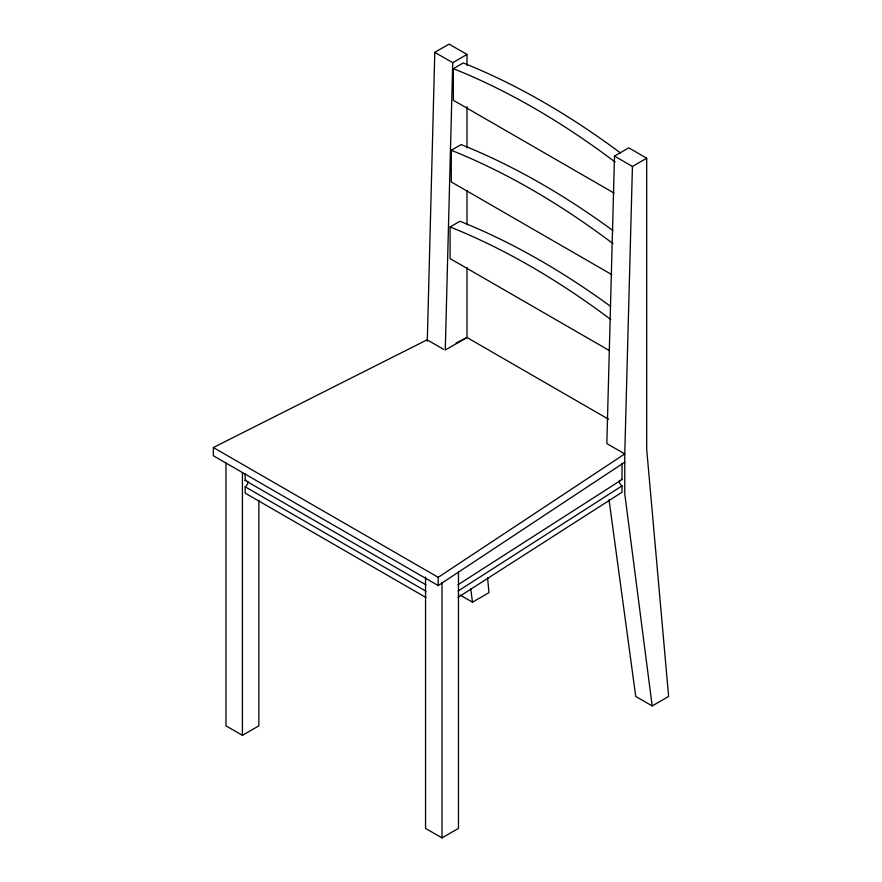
<?xml version="1.0" encoding="UTF-8"?>
<svg xmlns="http://www.w3.org/2000/svg" width="882" height="882" viewBox="0 0 882 882"><rect width="100%" height="100%" fill="white"/><g stroke="black" fill="none" stroke-linecap="round" stroke-linejoin="round"><path stroke-width="1.32" d="M427.296 341.169L434.793 52.336L449.048 44.1L466.986 54.452L466.986 65.455M466.986 54.452L452.731 62.688L445.267 350.044L466.986 337.508L608.536 419.226M614.5 156.092L606.827 443.569L624.765 453.921L624.765 493.81L652.184 705.942L668.633 696.438L646.704 449.489L646.704 158.209L628.756 147.856L614.5 156.092L632.438 166.444L646.704 158.209M632.438 166.444L624.765 453.921L438.2 577.324L438.2 585.56L213.367 455.751L213.367 447.527L427.108 339.813L443.569 349.305M438.2 585.56L624.765 462.157M458.034 584.722L622.019 479.565L622.019 463.282M458.034 591.05L622.019 485.894A3.881 2.238 60 0 1 619.373 480.381M458.034 597.379L622.019 492.233L622.019 485.894M613.96 193.026L453.37 100.305L453.37 68.653L463.248 62.953A751.552 433.911 60 0 1 620.586 153.027M611.854 274.655L451.275 181.946L451.275 150.282L461.143 144.582A751.552 433.911 60 0 1 612.946 230.566M609.473 350.639L450.085 258.613L450.085 226.95L459.952 221.25A751.552 433.911 60 0 1 610.653 306.418M460.139 595.063L472.476 602.186L488.926 592.682L487.581 577.6M225.968 463.182L225.968 725.831L242.418 735.334L258.867 725.831L258.867 500.303M425.554 577.026L425.554 828.407L442.014 837.9L458.464 828.407L458.464 571.536M456.115 342.988L466.986 337.508L466.986 267.433M434.793 52.336L452.731 62.688M213.367 447.527L438.2 577.324M652.184 705.942L635.735 696.438L609.043 499.84M245.163 473.678L245.163 480.47L425.918 584.821M247.809 481.285A3.881 2.238 -60 0 1 245.163 486.798L425.918 591.161M425.918 597.489L245.163 493.126L245.163 486.798M470.712 588.592L472.476 602.186M466.986 106.667L466.986 147.889M466.986 190.49L466.986 224.833M442.014 582.407L442.014 837.9M242.418 472.675L242.418 735.334M621.314 479.268A3.881 2.238 60 0 1 622.019 479.565M451.275 150.282A751.552 433.911 60 0 1 613.045 243.675M245.163 480.47A3.881 2.238 -60 0 1 245.869 480.161M450.085 226.95A751.552 433.911 60 0 1 610.752 319.516M453.37 68.653A751.552 433.911 60 0 1 615.14 162.045"/></g></svg>
